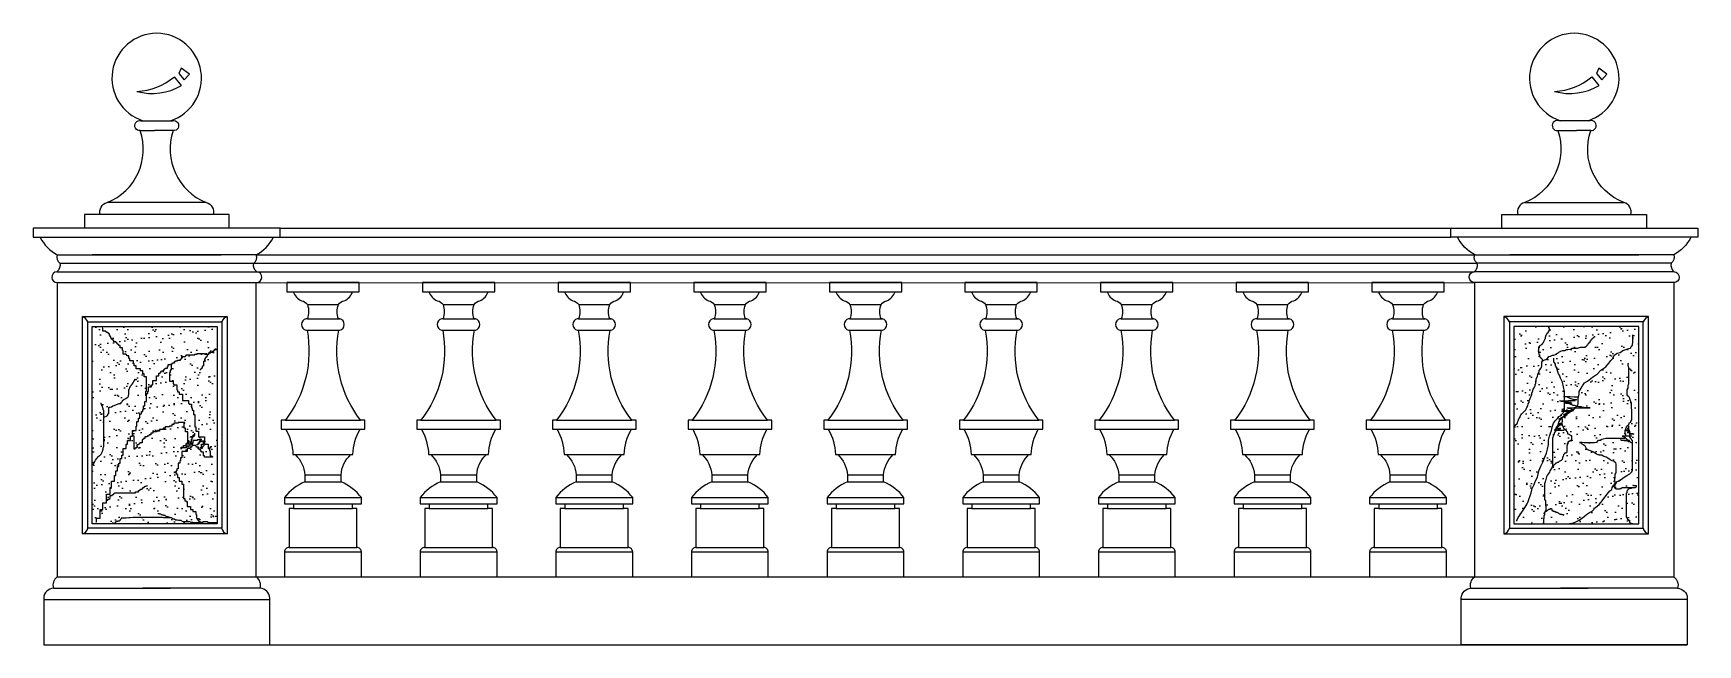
# Model space of a CAD drawing. Extents: x 442 to 4123, y 2841 to 4192.
import ezdxf

# ---------------------------------------------------------------- set-up
doc = ezdxf.new("R2010")
doc.units = 0
doc.header["$LTSCALE"] = 0.85
doc.header["$MEASUREMENT"] = 0
for name, color, linetype in [('2', 2, 'CONTINUOUS'), ('3', 3, 'CONTINUOUS'), ('4', 4, 'CONTINUOUS'), ('7', 7, 'CONTINUOUS'), ('BH', 3, 'CONTINUOUS')]:
    doc.layers.add(name, color=color, linetype=linetype)
pattern_1 = [(37.5, (2448.473, -1013.808), (-1.25987, 38.53648), [0, -30.4, 0, -34, 0, -32.5]), (7.5, (2448.473, -1013.81), (35.39553, 56.4429), [0, -16.4, 0, -27.4, 0, -10.5]), (327.5, (2423.873, -1013.808), (62.28284, 0.11318), [0, -10, 0, -36, 0, -47]), (317.5, (2423.873, -1013.81), (60.12253, 17.5535), [0, -5, 0, -23.6, 0, -27])]

msp = doc.modelspace()

# ---------------------------------------------------------------- hatches: boundary and pattern name
at = {"layer": 'BH'}
h = msp.add_hatch(dxfattribs=at)
h.set_pattern_fill('AR-SAND', color=256, scale=20, style=0)
h.set_pattern_definition(pattern_1)
h.paths.add_polyline_path([(572.7, 3544.5), (848.9, 3544.5), (848.9, 3108.5), (572.7, 3108.5)])
h = msp.add_hatch(dxfattribs=at)
h.set_pattern_fill('AR-SAND', color=256, scale=20, style=0)
h.set_pattern_definition(pattern_1)
h.paths.add_polyline_path([(3993, 3544.5), (3716.9, 3544.5), (3716.9, 3108.5), (3993, 3108.5)])

# ---------------------------------------------------------------- linework, layer by layer
at = {"layer": '2'}
msp.add_line((465.2, 2841.3), (4100.5, 2841.3), dxfattribs=at)
at = {"layer": '3'}
for p, q in [((678.7, 3977.2), (710.1, 3977.2)), ((751.6, 3977.2), (710.1, 3977.2)), ((3814.2, 3977.2), (3855.7, 3977.2)), ((3887, 3977.2), (3855.7, 3977.2)), ((824.8, 3818.2), (605.6, 3818.2)), ((3740.9, 3818.2), (3960.1, 3818.2)), ((500.8, 3684.5), (929.9, 3684.5)), ((929.9, 3684.5), (3635.8, 3684.5)), ((4064.9, 3684.5), (3635.8, 3684.5)), ((1048.5, 3592.7), (1117.2, 3592.7)), ((1348.5, 3592.7), (1417.2, 3592.7)), ((1648.5, 3592.7), (1717.2, 3592.7)), ((1948.5, 3592.7), (2017.2, 3592.7)), ((2248.5, 3592.7), (2317.2, 3592.7)), ((2548.5, 3592.7), (2617.2, 3592.7)), ((2848.5, 3592.7), (2917.2, 3592.7)), ((3148.5, 3592.7), (3217.2, 3592.7)), ((3448.5, 3592.7), (3517.2, 3592.7)), ((1021.4, 3261.3), (1144.3, 3261.3)), ((1321.4, 3261.3), (1444.3, 3261.3)), ((1621.4, 3261.3), (1744.3, 3261.3)), ((1921.4, 3261.3), (2044.3, 3261.3)), ((2221.4, 3261.3), (2344.3, 3261.3)), ((2521.4, 3261.3), (2644.3, 3261.3)), ((2821.4, 3261.3), (2944.3, 3261.3)), ((3121.4, 3261.3), (3244.3, 3261.3)), ((3421.4, 3261.3), (3544.3, 3261.3)), ((1042.9, 3216.3), (1122.9, 3216.3)), ((1342.9, 3216.3), (1422.9, 3216.3)), ((1642.9, 3216.3), (1722.9, 3216.3)), ((1942.9, 3216.3), (2022.9, 3216.3)), ((2242.9, 3216.3), (2322.9, 3216.3)), ((2542.9, 3216.3), (2622.9, 3216.3)), ((2842.9, 3216.3), (2922.9, 3216.3)), ((3142.9, 3216.3), (3222.9, 3216.3)), ((3442.9, 3216.3), (3522.9, 3216.3)), ((997.9, 3166.3), (1167.9, 3166.3)), ((1042.9, 3201.3), (1122.9, 3201.3)), ((1297.9, 3166.3), (1467.9, 3166.3)), ((1342.9, 3201.3), (1422.9, 3201.3)), ((1597.9, 3166.3), (1767.9, 3166.3)), ((1642.9, 3201.3), (1722.9, 3201.3)), ((1897.9, 3166.3), (2067.9, 3166.3)), ((1942.9, 3201.3), (2022.9, 3201.3)), ((2197.9, 3166.3), (2367.9, 3166.3)), ((2242.9, 3201.3), (2322.9, 3201.3)), ((2497.9, 3166.3), (2667.9, 3166.3)), ((2542.9, 3201.3), (2622.9, 3201.3)), ((2797.9, 3166.3), (2967.9, 3166.3)), ((2842.9, 3201.3), (2922.9, 3201.3)), ((3097.9, 3166.3), (3267.9, 3166.3)), ((3142.9, 3201.3), (3222.9, 3201.3)), ((3397.9, 3166.3), (3567.9, 3166.3)), ((3442.9, 3201.3), (3522.9, 3201.3)), ((1017.9, 3152.3), (1147.9, 3152.3)), ((1017.9, 3142.3), (1147.9, 3142.3)), ((1317.9, 3152.3), (1447.9, 3152.3)), ((1317.9, 3142.3), (1447.9, 3142.3)), ((1617.9, 3152.3), (1747.9, 3152.3)), ((1617.9, 3142.3), (1747.9, 3142.3)), ((1917.9, 3152.3), (2047.9, 3152.3)), ((1917.9, 3142.3), (2047.9, 3142.3)), ((2217.9, 3152.3), (2347.9, 3152.3)), ((2217.9, 3142.3), (2347.9, 3142.3)), ((2517.9, 3152.3), (2647.9, 3152.3)), ((2517.9, 3142.3), (2647.9, 3142.3)), ((2817.9, 3152.3), (2947.9, 3152.3)), ((2817.9, 3142.3), (2947.9, 3142.3)), ((3117.9, 3152.3), (3247.9, 3152.3)), ((3117.9, 3142.3), (3247.9, 3142.3)), ((3417.9, 3152.3), (3547.9, 3152.3)), ((3417.9, 3142.3), (3547.9, 3142.3)), ((1007.9, 3056.3), (1157.9, 3056.3)), ((1307.9, 3056.3), (1457.9, 3056.3)), ((1607.9, 3056.3), (1757.9, 3056.3)), ((1907.9, 3056.3), (2057.9, 3056.3)), ((2207.9, 3056.3), (2357.9, 3056.3)), ((2507.9, 3056.3), (2657.9, 3056.3)), ((2807.9, 3056.3), (2957.9, 3056.3)), ((3107.9, 3056.3), (3257.9, 3056.3)), ((3407.9, 3056.3), (3557.9, 3056.3)), ((486.6, 2966.3), (745.7, 2966.3)), ((943.9, 2966.3), (684.8, 2966.3)), ((3621.9, 2966.3), (3880.9, 2966.3)), ((4079.1, 2966.3), (3820, 2966.3))]:
    msp.add_line(p, q, dxfattribs=at)
for points in [[(562.7, 3554.5), (858.9, 3554.5), (858.9, 3098.5), (562.7, 3098.5)], [(572.7, 3544.5), (848.9, 3544.5), (848.9, 3108.5), (572.7, 3108.5)], [(4003, 3554.5), (3706.9, 3554.5), (3706.9, 3098.5), (4003, 3098.5)], [(3993, 3544.5), (3716.9, 3544.5), (3716.9, 3108.5), (3993, 3108.5)]]:
    msp.add_lwpolyline(points, close=True, dxfattribs=at)
for points in [[(690.8, 3393.4), (690.8, 3401.4), (692.4, 3401.4), (692.4, 3433.4), (687.6, 3433.4), (687.6, 3439.8), (684.4, 3439.8), (684.4, 3446.2), (679.6, 3446.2), (679.6, 3451), (669.9, 3451), (669.9, 3457.5), (665.1, 3457.5), (665.1, 3462.3), (663.5, 3462.3), (663.5, 3468.7), (655.5, 3468.7), (655.5, 3473.5), (653.9, 3473.5), (653.9, 3479.9), (649.1, 3479.9), (649.1, 3481.5), (647.5, 3481.5), (647.5, 3483.1), (641.1, 3483.1), (641.1, 3491.1), (639.5, 3491.1), (639.5, 3497.5), (634.7, 3497.5), (634.7, 3502.3), (631.5, 3502.3), (631.5, 3503.9), (629.9, 3503.9), (629.9, 3505.5), (628.3, 3505.5), (628.3, 3507.1), (626.7, 3507.1), (626.7, 3508.7), (625.1, 3508.7), (625.1, 3510.3), (620.2, 3510.3), (620.2, 3513.5), (618.6, 3513.5), (618.6, 3515.1), (617, 3515.1), (617, 3516.7), (615.4, 3516.7), (615.4, 3518.3), (613.8, 3518.3), (613.8, 3521.5), (612.2, 3521.5), (612.2, 3524.8), (610.6, 3524.8), (610.6, 3528), (609, 3528), (609, 3529.6), (607.4, 3529.6), (607.4, 3531.2), (604.2, 3531.2), (604.2, 3532.8), (602.6, 3532.8), (602.6, 3534.4), (596.2, 3534.4), (596.2, 3540.8), (594.6, 3540.8)], [(580.2, 3113), (581.8, 3113), (581.8, 3121), (589.8, 3121), (589.8, 3140.2), (596.2, 3140.2), (596.2, 3154.6), (604.2, 3154.6), (604.2, 3173.8), (612.2, 3173.8), (612.2, 3188.3), (615.4, 3188.3), (615.4, 3202.7), (621.8, 3202.7), (621.8, 3215.5), (625.1, 3215.5), (625.1, 3225.1), (628.3, 3225.1), (628.3, 3234.7), (631.5, 3234.7), (631.5, 3242.7), (634.7, 3242.7), (634.7, 3252.4), (637.9, 3252.4), (637.9, 3260.4), (641.1, 3260.4), (641.1, 3274.8), (647.5, 3274.8), (647.5, 3284.4), (650.7, 3284.4), (650.7, 3292.4), (657.1, 3292.4), (657.1, 3302), (661.9, 3302), (661.9, 3314.8), (669.9, 3314.8), (669.9, 3324.5), (671.5, 3324.5), (671.5, 3334.1), (674.8, 3334.1), (674.8, 3342.1), (678, 3342.1), (678, 3351.7), (681.2, 3351.7), (681.2, 3356.5), (684.4, 3356.5), (684.4, 3361.3), (686, 3361.3), (686, 3369.3), (689.2, 3369.3), (689.2, 3378.9), (692.4, 3378.9), (692.4, 3396.6), (695.6, 3396.6), (695.6, 3401.4), (697.2, 3401.4), (697.2, 3411), (703.6, 3411), (703.6, 3415.8), (706.8, 3415.8), (706.8, 3425.4), (714.8, 3425.4), (714.8, 3435), (719.6, 3435), (719.6, 3441.4), (722.9, 3441.4), (722.9, 3443), (724.5, 3443), (724.5, 3444.6), (726.1, 3444.6), (726.1, 3446.2), (730.9, 3446.2), (730.9, 3449.4), (732.5, 3449.4), (732.5, 3451), (734.1, 3451), (734.1, 3452.6), (738.9, 3452.6), (738.9, 3455.9), (740.5, 3455.9), (740.5, 3460.7), (748.5, 3460.7), (748.5, 3462.3), (750.1, 3462.3), (750.1, 3463.9), (754.9, 3463.9), (754.9, 3467.1), (756.5, 3467.1), (756.5, 3468.7), (761.3, 3468.7), (761.3, 3470.3), (767.7, 3470.3), (767.7, 3471.9), (769.3, 3471.9), (769.3, 3473.5), (771, 3473.5), (771, 3475.1), (772.6, 3475.1), (772.6, 3478.3), (779, 3478.3), (779, 3479.9), (780.6, 3479.9), (780.6, 3481.5), (799.8, 3481.5), (799.8, 3483.1), (804.6, 3483.1), (804.6, 3484.7), (820.7, 3484.7), (820.7, 3483.1), (830.3, 3483.1), (830.3, 3484.7), (831.9, 3484.7), (831.9, 3486.3), (835.1, 3486.3), (835.1, 3487.9), (838.3, 3487.9), (838.3, 3489.5), (841.5, 3489.5), (841.5, 3491.1), (843.1, 3491.1), (843.1, 3494.3), (846.3, 3494.3), (846.3, 3495.9)], [(746.9, 3462.3), (746.9, 3447.8), (745.3, 3447.8), (745.3, 3443), (743.7, 3443), (743.7, 3423.8), (751.7, 3423.8), (751.7, 3417.4), (753.3, 3417.4), (753.3, 3415.8), (759.7, 3415.8), (759.7, 3404.6), (761.3, 3404.6), (761.3, 3399.8), (764.5, 3399.8), (764.5, 3395), (772.6, 3395), (772.6, 3380.5), (785.4, 3380.5), (785.4, 3374.1), (787, 3374.1), (787, 3372.5), (791.8, 3372.5), (791.8, 3364.5), (793.4, 3364.5), (793.4, 3359.7), (796.6, 3359.7), (796.6, 3350.1), (799.8, 3350.1), (799.8, 3322.9), (801.4, 3322.9), (801.4, 3313.2), (807.8, 3313.2), (807.8, 3300.4), (820.7, 3300.4), (820.7, 3284.4), (828.7, 3284.4), (828.7, 3274.8), (831.9, 3274.8), (831.9, 3270), (833.5, 3270), (833.5, 3258.8), (836.7, 3258.8), (836.7, 3257.2), (838.3, 3257.2), (838.3, 3255.6), (820.7, 3255.6), (820.7, 3258.8), (819, 3258.8), (819, 3266.8), (814.2, 3266.8), (814.2, 3268.4), (812.6, 3268.4), (812.6, 3271.6), (809.4, 3271.6), (809.4, 3276.4), (807.8, 3276.4), (807.8, 3278), (803, 3278), (803, 3279.6), (801.4, 3279.6), (801.4, 3281.2), (795, 3281.2), (795, 3282.8), (793.4, 3282.8), (793.4, 3284.4), (780.6, 3284.4), (780.6, 3286), (782.2, 3286), (782.2, 3287.6), (783.8, 3287.6), (783.8, 3311.6), (779, 3311.6), (779, 3319.7), (775.8, 3319.7), (775.8, 3330.9), (777.4, 3330.9), (777.4, 3332.5), (762.9, 3332.5), (762.9, 3330.9), (753.3, 3330.9), (753.3, 3327.7), (748.5, 3327.7), (748.5, 3324.5), (743.7, 3324.5), (743.7, 3322.9), (734.1, 3322.9), (734.1, 3319.7), (729.3, 3319.7), (729.3, 3316.5), (721.2, 3316.5), (721.2, 3313.2), (714.8, 3313.2), (714.8, 3311.6), (706.8, 3311.6), (706.8, 3308.4), (702, 3308.4), (702, 3305.2), (698.8, 3305.2), (698.8, 3303.6), (697.2, 3303.6), (697.2, 3302), (694, 3302), (694, 3300.4), (689.2, 3300.4), (689.2, 3297.2), (686, 3297.2), (686, 3295.6), (684.4, 3295.6), (684.4, 3294), (682.8, 3294), (682.8, 3287.6), (678, 3287.6), (678, 3286), (676.4, 3286), (676.4, 3284.4), (674.8, 3284.4), (674.8, 3282.8), (671.5, 3282.8), (671.5, 3276.4), (668.3, 3276.4), (668.3, 3274.8), (666.7, 3274.8), (666.7, 3273.2), (665.1, 3273.2), (665.1, 3302), (663.5, 3302), (663.5, 3303.6), (661.9, 3303.6), (661.9, 3313.2), (663.5, 3313.2)], [(835.1, 3491.1), (835.1, 3489.5), (833.5, 3489.5), (833.5, 3487.9), (831.9, 3487.9), (831.9, 3486.3), (830.3, 3486.3), (830.3, 3484.7), (828.7, 3484.7), (828.7, 3481.5), (827.1, 3481.5), (827.1, 3478.3), (825.5, 3478.3), (825.5, 3476.7), (823.9, 3476.7), (823.9, 3475.1), (822.3, 3475.1), (822.3, 3471.9), (820.7, 3471.9), (820.7, 3467.1), (819, 3467.1), (819, 3457.5), (817.4, 3457.5), (817.4, 3455.9), (815.8, 3455.9), (815.8, 3452.6), (814.2, 3452.6), (814.2, 3451), (812.6, 3451), (812.6, 3449.4), (811, 3449.4), (811, 3447.8)], [(599.1, 3343.9), (600.1, 3344.9), (604.2, 3345.9), (605.2, 3346.9), (606.2, 3347.9), (607.2, 3348.9), (607.2, 3349.9), (609.2, 3353), (609.2, 3365.1), (610.2, 3366.1), (612.2, 3366.1), (615.3, 3367.1), (618.3, 3369.1), (621.3, 3370.1), (626.4, 3372.2), (632.5, 3374.2), (635.5, 3374.2), (635.5, 3375.2), (636.5, 3375.2), (636.5, 3377.2), (637.5, 3377.2), (638.5, 3378.2), (639.5, 3381.2), (642.6, 3383.3), (645.6, 3384.3), (646.6, 3385.3), (649.7, 3387.3), (651.7, 3389.3), (652.7, 3390.3), (652.7, 3392.4), (653.7, 3393.4), (653.7, 3405.5), (654.7, 3406.5), (655.7, 3409.5), (656.7, 3410.5), (656.7, 3411.6), (659.8, 3414.6), (659.8, 3415.6), (660.8, 3416.6), (662.8, 3419.6), (662.8, 3420.7), (663.8, 3421.7), (664.8, 3422.7), (664.8, 3423.7), (665.8, 3424.7), (665.8, 3425.7), (666.8, 3425.7), (666.8, 3427.7), (667.9, 3427.7)], [(574.8, 3237.8), (574.8, 3240.8), (575.8, 3241.8), (577.9, 3244.8), (578.9, 3247.9), (579.9, 3248.9), (582.9, 3252.9), (584.9, 3256), (586, 3257), (587, 3258), (588, 3258), (589, 3259), (590, 3260), (591, 3261), (592, 3262), (594, 3265), (595.1, 3268.1), (595.1, 3269.1), (597.1, 3273.1), (597.1, 3276.2), (598.1, 3279.2), (598.1, 3359), (597.1, 3360), (597.1, 3363.1), (596.1, 3364.1), (596.1, 3366.1), (595.1, 3366.1), (595.1, 3369.1), (594, 3369.1), (594, 3371.1), (593, 3371.1), (593, 3373.2), (592, 3373.2), (592, 3374.2), (591, 3374.2)], [(793.4, 3282.8), (793.4, 3279.6), (791.8, 3279.6), (791.8, 3278), (790.2, 3278), (790.2, 3276.4), (788.6, 3276.4), (788.6, 3274.8), (782.2, 3274.8), (782.2, 3268.4), (771, 3268.4), (771, 3254), (767.7, 3254), (767.7, 3247.6), (766.1, 3247.6), (766.1, 3242.7), (762.9, 3242.7), (762.9, 3229.9), (759.7, 3229.9), (759.7, 3225.1), (758.1, 3225.1), (758.1, 3223.5), (756.5, 3223.5), (756.5, 3221.9), (753.3, 3221.9), (754.9, 3221.9), (754.9, 3223.5), (756.5, 3223.5), (756.5, 3221.9), (758.1, 3221.9), (758.1, 3218.7), (759.7, 3218.7), (759.7, 3217.1), (761.3, 3217.1), (761.3, 3210.7), (764.5, 3210.7), (764.5, 3202.7), (771, 3202.7), (771, 3196.3), (774.2, 3196.3), (774.2, 3164.2), (777.4, 3164.2), (777.4, 3159.4), (780.6, 3159.4), (780.6, 3157.8), (782.2, 3157.8), (782.2, 3146.6), (790.2, 3146.6), (790.2, 3140.2), (795, 3140.2), (795, 3135.4), (801.4, 3135.4), (801.4, 3129), (803, 3129), (803, 3121), (804.6, 3121), (804.6, 3117.8), (806.2, 3117.8), (806.2, 3116.2), (807.8, 3116.2), (807.8, 3114.6), (809.4, 3114.6), (809.4, 3113), (812.6, 3113), (812.6, 3111.4)], [(820.7, 3281.2), (819, 3281.2), (819, 3279.6), (817.4, 3279.6), (817.4, 3278), (815.8, 3278), (815.8, 3274.8), (812.6, 3274.8), (812.6, 3278), (814.2, 3278), (814.2, 3284.4), (819, 3284.4), (819, 3289.2), (822.3, 3289.2), (822.3, 3290.8), (814.2, 3290.8), (814.2, 3289.2), (809.4, 3289.2), (809.4, 3286), (807.8, 3286), (807.8, 3284.4), (806.2, 3284.4), (806.2, 3282.8), (804.6, 3282.8), (804.6, 3284.4), (807.8, 3284.4), (807.8, 3287.6), (809.4, 3287.6), (809.4, 3289.2), (811, 3289.2), (811, 3292.4), (812.6, 3292.4), (812.6, 3294), (814.2, 3294), (804.6, 3294), (804.6, 3292.4), (795, 3292.4), (795, 3286), (788.6, 3286), (788.6, 3279.6), (780.6, 3279.6), (780.6, 3276.4), (771, 3276.4), (771, 3274.8), (769.3, 3274.8), (769.3, 3273.2), (769.3, 3278), (774.2, 3278), (774.2, 3281.2), (780.6, 3281.2), (780.6, 3286), (785.4, 3286), (785.4, 3289.2), (791.8, 3289.2), (791.8, 3295.6), (793.4, 3295.6), (793.4, 3298.8), (795, 3298.8), (795, 3300.4), (796.6, 3300.4), (796.6, 3302), (798.2, 3302), (798.2, 3303.6), (799.8, 3303.6), (799.8, 3306.8), (798.2, 3306.8), (798.2, 3305.2), (796.6, 3305.2), (796.6, 3303.6), (795, 3303.6), (795, 3302), (793.4, 3302), (793.4, 3300.4), (790.2, 3300.4), (790.2, 3298.8), (790.2, 3300.4), (795, 3300.4), (795, 3303.6), (796.6, 3303.6), (796.6, 3305.2), (798.2, 3305.2), (798.2, 3306.8), (799.8, 3306.8), (799.8, 3308.4)], [(605.8, 3161), (607.4, 3161), (607.4, 3162.6), (610.6, 3162.6), (610.6, 3164.2), (612.2, 3164.2), (612.2, 3170.6), (617, 3170.6), (617, 3172.2), (618.6, 3172.2), (618.6, 3173.8), (620.2, 3173.8), (620.2, 3175.4), (621.8, 3175.4), (621.8, 3177.1), (668.3, 3177.1), (668.3, 3178.7), (674.8, 3178.7), (674.8, 3181.9), (678, 3181.9), (678, 3183.5), (679.6, 3183.5), (679.6, 3185.1), (682.8, 3185.1), (682.8, 3186.7), (684.4, 3186.7), (684.4, 3188.3), (687.6, 3188.3), (687.6, 3189.9), (689.2, 3189.9), (689.2, 3191.5), (690.8, 3191.5)], [(847.8, 3110.5), (829.6, 3110.5), (826.6, 3112.5), (817.5, 3112.5), (817.5, 3111.5), (813.4, 3111.5), (813.4, 3110.5), (796.3, 3110.5), (795.2, 3111.5), (791.2, 3111.5), (788.2, 3112.5), (774, 3112.5), (771, 3114.5), (770, 3114.5), (769, 3115.5), (763.9, 3115.5), (760.9, 3116.5), (756.8, 3116.5), (753.8, 3118.5), (752.8, 3118.5), (751.8, 3119.5), (750.8, 3119.5), (749.7, 3120.6), (748.7, 3120.6), (747.7, 3121.6), (745.7, 3121.6), (744.7, 3122.6), (743.7, 3122.6), (740.6, 3123.6), (737.6, 3123.6), (734.6, 3125.6), (733.6, 3126.6), (730.5, 3126.6), (730.5, 3127.6), (727.5, 3127.6), (727.5, 3128.6), (725.5, 3128.6), (724.5, 3129.6), (722.4, 3129.6), (721.4, 3130.7), (717.4, 3130.7)], [(746.7, 3120.6), (746.7, 3121.6), (730.5, 3121.6), (727.5, 3122.6), (662.8, 3122.6), (656.7, 3121.6), (653.7, 3121.6), (647.6, 3120.6), (636.5, 3120.6), (636.5, 3119.5), (635.5, 3119.5), (635.5, 3118.5), (634.5, 3117.5), (634.5, 3116.5), (633.5, 3116.5), (633.5, 3115.5), (632.5, 3114.5), (629.4, 3114.5), (628.4, 3113.5), (625.4, 3113.5), (625.4, 3112.5), (624.4, 3112.5), (624.4, 3111.5), (623.4, 3110.5), (622.4, 3110.5), (622.4, 3109.4), (620.3, 3109.4)]]:
    msp.add_lwpolyline(points, dxfattribs=at)
for centre, radius, start, end in [((542.3, 3546), 22.2, 22.5033, 67.4967), ((879.4, 3546), 22.2, 112.5033, 157.4967), ((3686.4, 3546), 22.2, 22.5033, 67.4967), ((4023.5, 3546), 22.2, 112.5033, 157.4967), ((547.7, 3101.6), 15.4, 281.5315, 348.4685), ((873.9, 3101.6), 15.4, 191.5315, 258.4685), ((3691.8, 3101.6), 15.4, 281.5315, 348.4685), ((4018, 3101.6), 15.4, 191.5315, 258.4685)]:
    msp.add_arc(centre, radius, start, end, dxfattribs=at)
at = {"layer": '4'}
for p, q in [((988.5, 3761.5), (3577.2, 3761.5)), ((495.3, 3641.3), (937.7, 3641.3)), ((936.6, 3641.4), (3630.3, 3641.1)), ((4072.7, 3641.3), (3630.3, 3641.3)), ((495.3, 2991.3), (4070.5, 2991.3))]:
    msp.add_line(p, q, dxfattribs=at)
for points in [[(935.4, 2991.3), (935.4, 3641.3, 0.976702), (936.6, 3665.3, -0.306503), (929.9, 3684.5, 0.340403), (935.5, 3702.5, 0.149365), (973.5, 3741.5), (988.5, 3741.5), (988.5, 3761.5), (616.3, 3761.5), (442.2, 3761.5), (442.2, 3741.5), (457.2, 3741.5, 0.149365), (495.3, 3702.5, 0.340403), (500.8, 3684.5, -0.306503), (494.2, 3665.3, 0.974533), (495.3, 3641.3), (495.3, 2991.3, 0.321749), (486.6, 2966.3, 0.370289), (465.2, 2944.7), (465.2, 2841.3), (965.3, 2841.3), (965.3, 2944.7, 0.370289), (943.9, 2966.3, 0.31866)], [(3630.3, 2991.3), (3630.3, 3641.3, -0.976702), (3629.2, 3665.3, 0.306503), (3635.8, 3684.5, -0.340403), (3630.3, 3702.5, -0.149365), (3592.2, 3741.5), (3577.2, 3741.5), (3577.2, 3761.5), (3949.5, 3761.5), (4123.5, 3761.5), (4123.5, 3741.5), (4108.5, 3741.5, -0.149365), (4070.5, 3702.5, -0.340403), (4064.9, 3684.5, 0.306503), (4071.6, 3665.3, -0.974533), (4070.4, 3641.3), (4070.4, 2991.3, -0.321749), (4079.1, 2966.3, -0.370289), (4100.5, 2944.7), (4100.5, 2841.3), (3600.4, 2841.3), (3600.4, 2944.7, -0.370289), (3621.9, 2966.3, -0.31866)]]:
    msp.add_lwpolyline(points, format="xyb", close=True, dxfattribs=at)
at = {"layer": '7'}
for p, q in [((442.2, 3741.5), (988.3, 3741.5)), ((988.5, 3741.5), (3577.4, 3741.5)), ((4123.5, 3741.5), (3577.4, 3741.5)), ((495.3, 3702.5), (858, 3702.5)), ((935.5, 3702.5), (572.7, 3702.5)), ((935.5, 3702.5), (3630.3, 3702.5)), ((3630.3, 3702.5), (3993, 3702.5)), ((4070.5, 3702.5), (3707.7, 3702.5)), ((494.2, 3665.3), (936.6, 3665.3)), ((936.6, 3665.3), (3629.2, 3665.3)), ((4071.6, 3665.3), (3629.2, 3665.3)), ((1017.3, 3621.3), (1148.4, 3621.3)), ((1317.3, 3621.3), (1448.4, 3621.3)), ((1617.3, 3621.3), (1748.4, 3621.3)), ((1917.3, 3621.3), (2048.4, 3621.3)), ((2217.3, 3621.3), (2348.4, 3621.3)), ((2517.3, 3621.3), (2648.4, 3621.3)), ((2817.3, 3621.3), (2948.4, 3621.3)), ((3117.3, 3621.3), (3248.4, 3621.3)), ((3417.3, 3621.3), (3548.4, 3621.3)), ((1047.7, 3536.3), (1118, 3536.3)), ((1048.4, 3561.3), (1120.2, 3561.3)), ((1347.7, 3536.3), (1418, 3536.3)), ((1348.4, 3561.3), (1420.2, 3561.3)), ((1647.7, 3536.3), (1718, 3536.3)), ((1648.4, 3561.3), (1720.2, 3561.3)), ((1947.7, 3536.3), (2018, 3536.3)), ((1948.4, 3561.3), (2020.2, 3561.3)), ((2247.7, 3536.3), (2318, 3536.3)), ((2248.4, 3561.3), (2320.2, 3561.3)), ((2547.7, 3536.3), (2618, 3536.3)), ((2548.4, 3561.3), (2620.2, 3561.3)), ((2847.7, 3536.3), (2918, 3536.3)), ((2848.4, 3561.3), (2920.2, 3561.3)), ((3147.7, 3536.3), (3218, 3536.3)), ((3148.4, 3561.3), (3220.2, 3561.3)), ((3447.7, 3536.3), (3518, 3536.3)), ((3448.4, 3561.3), (3520.2, 3561.3)), ((999.7, 3337.5), (1166, 3337.5)), ((1000.6, 3317.5), (1165.1, 3317.5)), ((1299.7, 3337.5), (1466, 3337.5)), ((1300.6, 3317.5), (1465.1, 3317.5)), ((1599.7, 3337.5), (1766, 3337.5)), ((1600.6, 3317.5), (1765.1, 3317.5)), ((1899.7, 3337.5), (2066, 3337.5)), ((1900.6, 3317.5), (2065.1, 3317.5)), ((2199.7, 3337.5), (2366, 3337.5)), ((2200.6, 3317.5), (2365.1, 3317.5)), ((2499.7, 3337.5), (2666, 3337.5)), ((2500.6, 3317.5), (2665.1, 3317.5)), ((2799.7, 3337.5), (2966, 3337.5)), ((2800.6, 3317.5), (2965.1, 3317.5)), ((3099.7, 3337.5), (3266, 3337.5)), ((3100.6, 3317.5), (3265.1, 3317.5)), ((3399.7, 3337.5), (3566, 3337.5)), ((3400.6, 3317.5), (3565.1, 3317.5)), ((997.9, 3046.3), (1167.9, 3046.3)), ((1297.9, 3046.3), (1467.9, 3046.3)), ((1597.9, 3046.3), (1767.9, 3046.3)), ((1897.9, 3046.3), (2067.9, 3046.3)), ((2197.9, 3046.3), (2367.9, 3046.3)), ((2497.9, 3046.3), (2667.9, 3046.3)), ((2797.9, 3046.3), (2967.9, 3046.3)), ((3097.9, 3046.3), (3267.9, 3046.3)), ((3397.9, 3046.3), (3567.9, 3046.3)), ((465.2, 2941.3), (965.2, 2941.3)), ((4100.5, 2941.3), (3600.5, 2941.3))]:
    msp.add_line(p, q, dxfattribs=at)
for points in [[(590.1, 3791.5, -0.408292), (605.6, 3818.2, 0.39994), (678.7, 3977.2, -1.152892), (680.2, 3999), (750.2, 3999, -1.174148), (751.7, 3977.2, 0.39994), (824.8, 3818.2, -0.408292), (840.3, 3791.5)], [(3975.6, 3791.5, 0.408292), (3960.1, 3818.2, -0.39994), (3887, 3977.2, 1.152892), (3885.5, 3999), (3815.5, 3999, 1.174148), (3814, 3977.2, -0.39994), (3740.9, 3818.2, 0.408292), (3725.4, 3791.5)]]:
    msp.add_lwpolyline(points, format="xyb", dxfattribs=at)
for points in [[(875.4, 3761.5), (875.4, 3791.5), (555.3, 3791.5), (555.3, 3761.5)], [(3690.3, 3761.5), (3690.3, 3791.5), (4010.4, 3791.5), (4010.4, 3761.5)]]:
    msp.add_lwpolyline(points, dxfattribs=at)
for points in [[(1082.9, 3641.3), (1002.9, 3641.3), (1002.9, 3621.3), (1017.3, 3621.3, 0.227049), (1035.8, 3601.2, -0.198487), (1048.5, 3592.7, -0.178988), (1048.4, 3561.3), (1045.5, 3561.3, 0.786352), (1045.5, 3536.3), (1047.7, 3536.3, -0.214683), (999.7, 3337.5), (990.4, 3337.5), (990.4, 3317.5), (1000.6, 3317.5, -0.123472), (1016.4, 3261.3), (1021.4, 3261.3, -0.190786), (1042.9, 3216.3), (1042.9, 3201.3, 0.131711), (997.9, 3166.3), (997.9, 3152.3), (1017.9, 3152.3), (1017.9, 3142.3), (1007.9, 3142.3), (1007.9, 3056.3, 0.414214), (997.9, 3046.3), (997.9, 2991.3), (1082.9, 2991.3), (1167.9, 2991.3), (1167.9, 3046.3, 0.414214), (1157.9, 3056.3), (1157.9, 3142.3), (1147.9, 3142.3), (1147.9, 3152.3), (1167.9, 3152.3), (1167.9, 3166.3, 0.131711), (1122.9, 3201.3), (1122.9, 3216.3, -0.190786), (1144.3, 3261.3), (1149.3, 3261.3, -0.123472), (1165.1, 3317.5), (1175.4, 3317.5), (1175.4, 3337.5), (1166, 3337.5, -0.214683), (1118, 3536.3), (1120.2, 3536.3, 0.786352), (1120.2, 3561.3), (1117.3, 3561.3, -0.178988), (1117.2, 3592.7, -0.198487), (1129.9, 3601.2, 0.227049), (1148.4, 3621.3), (1162.9, 3621.3), (1162.9, 3641.3)], [(1382.9, 3641.3), (1302.9, 3641.3), (1302.9, 3621.3), (1317.3, 3621.3, 0.227049), (1335.8, 3601.2, -0.198487), (1348.5, 3592.7, -0.178988), (1348.4, 3561.3), (1345.5, 3561.3, 0.786352), (1345.5, 3536.3), (1347.7, 3536.3, -0.214683), (1299.7, 3337.5), (1290.4, 3337.5), (1290.4, 3317.5), (1300.6, 3317.5, -0.123472), (1316.4, 3261.3), (1321.4, 3261.3, -0.190786), (1342.9, 3216.3), (1342.9, 3201.3, 0.131711), (1297.9, 3166.3), (1297.9, 3152.3), (1317.9, 3152.3), (1317.9, 3142.3), (1307.9, 3142.3), (1307.9, 3056.3, 0.414214), (1297.9, 3046.3), (1297.9, 2991.3), (1382.9, 2991.3), (1467.9, 2991.3), (1467.9, 3046.3, 0.414214), (1457.9, 3056.3), (1457.9, 3142.3), (1447.9, 3142.3), (1447.9, 3152.3), (1467.9, 3152.3), (1467.9, 3166.3, 0.131711), (1422.9, 3201.3), (1422.9, 3216.3, -0.190786), (1444.3, 3261.3), (1449.3, 3261.3, -0.123472), (1465.1, 3317.5), (1475.4, 3317.5), (1475.4, 3337.5), (1466, 3337.5, -0.214683), (1418, 3536.3), (1420.2, 3536.3, 0.786352), (1420.2, 3561.3), (1417.3, 3561.3, -0.178988), (1417.2, 3592.7, -0.198487), (1429.9, 3601.2, 0.227049), (1448.4, 3621.3), (1462.9, 3621.3), (1462.9, 3641.3)], [(1682.9, 3641.3), (1602.9, 3641.3), (1602.9, 3621.3), (1617.3, 3621.3, 0.227049), (1635.8, 3601.2, -0.198487), (1648.5, 3592.7, -0.178988), (1648.4, 3561.3), (1645.5, 3561.3, 0.786352), (1645.5, 3536.3), (1647.7, 3536.3, -0.214683), (1599.7, 3337.5), (1590.4, 3337.5), (1590.4, 3317.5), (1600.6, 3317.5, -0.123472), (1616.4, 3261.3), (1621.4, 3261.3, -0.190786), (1642.9, 3216.3), (1642.9, 3201.3, 0.131711), (1597.9, 3166.3), (1597.9, 3152.3), (1617.9, 3152.3), (1617.9, 3142.3), (1607.9, 3142.3), (1607.9, 3056.3, 0.414214), (1597.9, 3046.3), (1597.9, 2991.3), (1682.9, 2991.3), (1767.9, 2991.3), (1767.9, 3046.3, 0.414214), (1757.9, 3056.3), (1757.9, 3142.3), (1747.9, 3142.3), (1747.9, 3152.3), (1767.9, 3152.3), (1767.9, 3166.3, 0.131711), (1722.9, 3201.3), (1722.9, 3216.3, -0.190786), (1744.3, 3261.3), (1749.3, 3261.3, -0.123472), (1765.1, 3317.5), (1775.4, 3317.5), (1775.4, 3337.5), (1766, 3337.5, -0.214683), (1718, 3536.3), (1720.2, 3536.3, 0.786352), (1720.2, 3561.3), (1717.3, 3561.3, -0.178988), (1717.2, 3592.7, -0.198487), (1729.9, 3601.2, 0.227049), (1748.4, 3621.3), (1762.9, 3621.3), (1762.9, 3641.3)], [(1982.9, 3641.3), (1902.9, 3641.3), (1902.9, 3621.3), (1917.3, 3621.3, 0.227049), (1935.8, 3601.2, -0.198487), (1948.5, 3592.7, -0.178988), (1948.4, 3561.3), (1945.5, 3561.3, 0.786352), (1945.5, 3536.3), (1947.7, 3536.3, -0.214683), (1899.7, 3337.5), (1890.4, 3337.5), (1890.4, 3317.5), (1900.6, 3317.5, -0.123472), (1916.4, 3261.3), (1921.4, 3261.3, -0.190786), (1942.9, 3216.3), (1942.9, 3201.3, 0.131711), (1897.9, 3166.3), (1897.9, 3152.3), (1917.9, 3152.3), (1917.9, 3142.3), (1907.9, 3142.3), (1907.9, 3056.3, 0.414214), (1897.9, 3046.3), (1897.9, 2991.3), (1982.9, 2991.3), (2067.9, 2991.3), (2067.9, 3046.3, 0.414214), (2057.9, 3056.3), (2057.9, 3142.3), (2047.9, 3142.3), (2047.9, 3152.3), (2067.9, 3152.3), (2067.9, 3166.3, 0.131711), (2022.9, 3201.3), (2022.9, 3216.3, -0.190786), (2044.3, 3261.3), (2049.3, 3261.3, -0.123472), (2065.1, 3317.5), (2075.4, 3317.5), (2075.4, 3337.5), (2066, 3337.5, -0.214683), (2018, 3536.3), (2020.2, 3536.3, 0.786352), (2020.2, 3561.3), (2017.3, 3561.3, -0.178988), (2017.2, 3592.7, -0.198487), (2029.9, 3601.2, 0.227049), (2048.4, 3621.3), (2062.9, 3621.3), (2062.9, 3641.3)], [(2282.9, 3641.3), (2202.9, 3641.3), (2202.9, 3621.3), (2217.3, 3621.3, 0.227049), (2235.8, 3601.2, -0.198487), (2248.5, 3592.7, -0.178988), (2248.4, 3561.3), (2245.5, 3561.3, 0.786352), (2245.5, 3536.3), (2247.7, 3536.3, -0.214683), (2199.7, 3337.5), (2190.4, 3337.5), (2190.4, 3317.5), (2200.6, 3317.5, -0.123472), (2216.4, 3261.3), (2221.4, 3261.3, -0.190786), (2242.9, 3216.3), (2242.9, 3201.3, 0.131711), (2197.9, 3166.3), (2197.9, 3152.3), (2217.9, 3152.3), (2217.9, 3142.3), (2207.9, 3142.3), (2207.9, 3056.3, 0.414214), (2197.9, 3046.3), (2197.9, 2991.3), (2282.9, 2991.3), (2367.9, 2991.3), (2367.9, 3046.3, 0.414214), (2357.9, 3056.3), (2357.9, 3142.3), (2347.9, 3142.3), (2347.9, 3152.3), (2367.9, 3152.3), (2367.9, 3166.3, 0.131711), (2322.9, 3201.3), (2322.9, 3216.3, -0.190786), (2344.3, 3261.3), (2349.3, 3261.3, -0.123472), (2365.1, 3317.5), (2375.4, 3317.5), (2375.4, 3337.5), (2366, 3337.5, -0.214683), (2318, 3536.3), (2320.2, 3536.3, 0.786352), (2320.2, 3561.3), (2317.3, 3561.3, -0.178988), (2317.2, 3592.7, -0.198487), (2329.9, 3601.2, 0.227049), (2348.4, 3621.3), (2362.9, 3621.3), (2362.9, 3641.3)], [(2582.9, 3641.3), (2502.9, 3641.3), (2502.9, 3621.3), (2517.3, 3621.3, 0.227049), (2535.8, 3601.2, -0.198487), (2548.5, 3592.7, -0.178988), (2548.4, 3561.3), (2545.5, 3561.3, 0.786352), (2545.5, 3536.3), (2547.7, 3536.3, -0.214683), (2499.7, 3337.5), (2490.4, 3337.5), (2490.4, 3317.5), (2500.6, 3317.5, -0.123472), (2516.4, 3261.3), (2521.4, 3261.3, -0.190786), (2542.9, 3216.3), (2542.9, 3201.3, 0.131711), (2497.9, 3166.3), (2497.9, 3152.3), (2517.9, 3152.3), (2517.9, 3142.3), (2507.9, 3142.3), (2507.9, 3056.3, 0.414214), (2497.9, 3046.3), (2497.9, 2991.3), (2582.9, 2991.3), (2667.9, 2991.3), (2667.9, 3046.3, 0.414214), (2657.9, 3056.3), (2657.9, 3142.3), (2647.9, 3142.3), (2647.9, 3152.3), (2667.9, 3152.3), (2667.9, 3166.3, 0.131711), (2622.9, 3201.3), (2622.9, 3216.3, -0.190786), (2644.3, 3261.3), (2649.3, 3261.3, -0.123472), (2665.1, 3317.5), (2675.4, 3317.5), (2675.4, 3337.5), (2666, 3337.5, -0.214683), (2618, 3536.3), (2620.2, 3536.3, 0.786352), (2620.2, 3561.3), (2617.3, 3561.3, -0.178988), (2617.2, 3592.7, -0.198487), (2629.9, 3601.2, 0.227049), (2648.4, 3621.3), (2662.9, 3621.3), (2662.9, 3641.3)], [(2882.9, 3641.3), (2802.9, 3641.3), (2802.9, 3621.3), (2817.3, 3621.3, 0.227049), (2835.8, 3601.2, -0.198487), (2848.5, 3592.7, -0.178988), (2848.4, 3561.3), (2845.5, 3561.3, 0.786352), (2845.5, 3536.3), (2847.7, 3536.3, -0.214683), (2799.7, 3337.5), (2790.4, 3337.5), (2790.4, 3317.5), (2800.6, 3317.5, -0.123472), (2816.4, 3261.3), (2821.4, 3261.3, -0.190786), (2842.9, 3216.3), (2842.9, 3201.3, 0.131711), (2797.9, 3166.3), (2797.9, 3152.3), (2817.9, 3152.3), (2817.9, 3142.3), (2807.9, 3142.3), (2807.9, 3056.3, 0.414214), (2797.9, 3046.3), (2797.9, 2991.3), (2882.9, 2991.3), (2967.9, 2991.3), (2967.9, 3046.3, 0.414214), (2957.9, 3056.3), (2957.9, 3142.3), (2947.9, 3142.3), (2947.9, 3152.3), (2967.9, 3152.3), (2967.9, 3166.3, 0.131711), (2922.9, 3201.3), (2922.9, 3216.3, -0.190786), (2944.3, 3261.3), (2949.3, 3261.3, -0.123472), (2965.1, 3317.5), (2975.4, 3317.5), (2975.4, 3337.5), (2966, 3337.5, -0.214683), (2918, 3536.3), (2920.2, 3536.3, 0.786352), (2920.2, 3561.3), (2917.3, 3561.3, -0.178988), (2917.2, 3592.7, -0.198487), (2929.9, 3601.2, 0.227049), (2948.4, 3621.3), (2962.9, 3621.3), (2962.9, 3641.3)], [(3182.9, 3641.3), (3102.9, 3641.3), (3102.9, 3621.3), (3117.3, 3621.3, 0.227049), (3135.8, 3601.2, -0.198487), (3148.5, 3592.7, -0.178988), (3148.4, 3561.3), (3145.5, 3561.3, 0.786352), (3145.5, 3536.3), (3147.7, 3536.3, -0.214683), (3099.7, 3337.5), (3090.4, 3337.5), (3090.4, 3317.5), (3100.6, 3317.5, -0.123472), (3116.4, 3261.3), (3121.4, 3261.3, -0.190786), (3142.9, 3216.3), (3142.9, 3201.3, 0.131711), (3097.9, 3166.3), (3097.9, 3152.3), (3117.9, 3152.3), (3117.9, 3142.3), (3107.9, 3142.3), (3107.9, 3056.3, 0.414214), (3097.9, 3046.3), (3097.9, 2991.3), (3182.9, 2991.3), (3267.9, 2991.3), (3267.9, 3046.3, 0.414214), (3257.9, 3056.3), (3257.9, 3142.3), (3247.9, 3142.3), (3247.9, 3152.3), (3267.9, 3152.3), (3267.9, 3166.3, 0.131711), (3222.9, 3201.3), (3222.9, 3216.3, -0.190786), (3244.3, 3261.3), (3249.3, 3261.3, -0.123472), (3265.1, 3317.5), (3275.4, 3317.5), (3275.4, 3337.5), (3266, 3337.5, -0.214683), (3218, 3536.3), (3220.2, 3536.3, 0.786352), (3220.2, 3561.3), (3217.3, 3561.3, -0.178988), (3217.2, 3592.7, -0.198487), (3229.9, 3601.2, 0.227049), (3248.4, 3621.3), (3262.9, 3621.3), (3262.9, 3641.3)], [(3482.9, 3641.3), (3402.9, 3641.3), (3402.9, 3621.3), (3417.3, 3621.3, 0.227049), (3435.8, 3601.2, -0.198487), (3448.5, 3592.7, -0.178988), (3448.4, 3561.3), (3445.5, 3561.3, 0.786352), (3445.5, 3536.3), (3447.7, 3536.3, -0.214683), (3399.7, 3337.5), (3390.4, 3337.5), (3390.4, 3317.5), (3400.6, 3317.5, -0.123472), (3416.4, 3261.3), (3421.4, 3261.3, -0.190786), (3442.9, 3216.3), (3442.9, 3201.3, 0.131711), (3397.9, 3166.3), (3397.9, 3152.3), (3417.9, 3152.3), (3417.9, 3142.3), (3407.9, 3142.3), (3407.9, 3056.3, 0.414214), (3397.9, 3046.3), (3397.9, 2991.3), (3482.9, 2991.3), (3567.9, 2991.3), (3567.9, 3046.3, 0.414214), (3557.9, 3056.3), (3557.9, 3142.3), (3547.9, 3142.3), (3547.9, 3152.3), (3567.9, 3152.3), (3567.9, 3166.3, 0.131711), (3522.9, 3201.3), (3522.9, 3216.3, -0.190786), (3544.3, 3261.3), (3549.3, 3261.3, -0.123472), (3565.1, 3317.5), (3575.4, 3317.5), (3575.4, 3337.5), (3566, 3337.5, -0.214683), (3518, 3536.3), (3520.2, 3536.3, 0.786352), (3520.2, 3561.3), (3517.3, 3561.3, -0.178988), (3517.2, 3592.7, -0.198487), (3529.9, 3601.2, 0.227049), (3548.4, 3621.3), (3562.9, 3621.3), (3562.9, 3641.3)]]:
    msp.add_lwpolyline(points, format="xyb", close=True, dxfattribs=at)
for points in [[(550.7, 3566.5), (870.9, 3566.5), (870.9, 3086.5), (550.7, 3086.5)], [(4015, 3566.5), (3694.9, 3566.5), (3694.9, 3086.5), (4015, 3086.5)]]:
    msp.add_lwpolyline(points, close=True, dxfattribs=at)
for centre in [(715.2, 4093.1), (3850.5, 4093.1)]:
    msp.add_arc(centre, 99, 288.0148, 251.9852, dxfattribs=at)
at = {"layer": 'BH'}
for p, q in [((770, 4076.9), (754.3, 4096)), ((3905.3, 4076.9), (3889.7, 4096))]:
    msp.add_line(p, q, dxfattribs=at)
for points in [[(764.2, 4103), (776.1, 4089.3), (787.4, 4101.6), (769.2, 4114.8), (764.2, 4103)], [(3899.5, 4103), (3911.4, 4089.3), (3922.7, 4101.6), (3904.5, 4114.8), (3899.5, 4103)], [(3779.9, 3466.7), (3779.9, 3471.1), (3777.7, 3473.4), (3776.6, 3474.5), (3776.6, 3475.6), (3775.4, 3475.6), (3774.3, 3480), (3774.3, 3481.1), (3773.2, 3482.3), (3773.2, 3483.4), (3772.1, 3486.7), (3772.1, 3498.9), (3773.2, 3500), (3773.2, 3501.2), (3774.3, 3501.2), (3774.3, 3502.3), (3775.4, 3502.3), (3776.6, 3503.4), (3777.7, 3504.5), (3778.8, 3504.5), (3779.9, 3505.6), (3779.9, 3506.7), (3781, 3507.8), (3782.1, 3508.9), (3782.1, 3510), (3783.2, 3510), (3783.2, 3511.2), (3785.5, 3515.6), (3785.5, 3516.7), (3786.6, 3517.8), (3786.6, 3521.2), (3787.7, 3522.3), (3787.7, 3524.5), (3788.8, 3525.6), (3788.8, 3526.7), (3789.9, 3527.8), (3789.9, 3528.9), (3791, 3528.9), (3791, 3530), (3792.1, 3530), (3792.1, 3531.2), (3793.2, 3531.2), (3793.2, 3533.4), (3794.4, 3533.4), (3794.4, 3535.6), (3795.5, 3535.6), (3795.5, 3540)], [(3719.8, 3321.1), (3719.8, 3326.7), (3724.3, 3330), (3727.6, 3340), (3729.9, 3343.3), (3731, 3344.5), (3731, 3345.6), (3732.1, 3348.9), (3733.2, 3350), (3733.2, 3351.1), (3734.3, 3351.1), (3736.5, 3353.3), (3737.6, 3354.5), (3739.9, 3356.7), (3741, 3357.8), (3742.1, 3357.8), (3742.1, 3358.9), (3743.2, 3360), (3744.3, 3361.1), (3744.3, 3362.2), (3745.4, 3365.6), (3747.6, 3368.9), (3748.8, 3373.3), (3751, 3376.7), (3751, 3380), (3753.2, 3385.6), (3754.3, 3388.9), (3756.5, 3393.4), (3756.5, 3396.7), (3758.8, 3402.2), (3759.9, 3405.6), (3762.1, 3408.9), (3763.2, 3412.2), (3764.3, 3413.4), (3764.3, 3416.7), (3765.4, 3417.8), (3765.4, 3421.1), (3766.5, 3424.5), (3766.5, 3427.8), (3768.8, 3434.5), (3769.9, 3437.8), (3769.9, 3438.9), (3772.1, 3442.3), (3772.1, 3443.4), (3773.2, 3444.5), (3773.2, 3447.8), (3774.3, 3448.9), (3776.6, 3452.3), (3777.7, 3453.4), (3777.7, 3455.6), (3778.8, 3456.7), (3778.8, 3466.7), (3779.9, 3466.7), (3779.9, 3467.8), (3781, 3468.9), (3782.1, 3468.9), (3783.2, 3470), (3787.7, 3471.1), (3791, 3473.4), (3794.4, 3477.8), (3797.7, 3478.9), (3802.1, 3481.1), (3805.5, 3481.1), (3808.8, 3482.3), (3809.9, 3483.4), (3811, 3483.4), (3812.1, 3484.5), (3813.3, 3485.6), (3814.4, 3485.6), (3815.5, 3486.7), (3816.6, 3487.8), (3821, 3490), (3824.4, 3491.1), (3829.9, 3491.1), (3833.3, 3493.4), (3836.6, 3493.4), (3841.1, 3494.5), (3842.2, 3494.5), (3845.5, 3496.7), (3857.7, 3496.7), (3864.4, 3498.9), (3875.5, 3498.9), (3875.5, 3500), (3876.6, 3500), (3876.6, 3501.2), (3877.8, 3501.2), (3878.9, 3502.3), (3878.9, 3503.4), (3880, 3504.5), (3881.1, 3504.5), (3881.1, 3506.7), (3882.2, 3506.7), (3883.3, 3507.8), (3883.3, 3508.9), (3884.4, 3510), (3885.5, 3510), (3885.5, 3511.2), (3886.6, 3512.3), (3886.6, 3513.4), (3887.8, 3513.4), (3887.8, 3514.5), (3888.9, 3515.6), (3888.9, 3516.7), (3890, 3516.7), (3890, 3517.8), (3891.1, 3517.8), (3893.3, 3520), (3894.4, 3520)], [(3815.5, 3340), (3818.8, 3341.1), (3822.2, 3343.3), (3828.8, 3347.8), (3834.4, 3351.1), (3841.1, 3355.6), (3846.6, 3357.8), (3851.1, 3362.2), (3853.3, 3365.6), (3856.6, 3368.9), (3858.8, 3373.3), (3858.8, 3385.6), (3861.1, 3394.5), (3861.1, 3401.1), (3865.5, 3407.8), (3868.9, 3413.4), (3873.3, 3420), (3880, 3423.4), (3891.1, 3432.2), (3902.2, 3440), (3908.9, 3447.8), (3920, 3455.6), (3926.7, 3463.4), (3931.1, 3468.9), (3935.6, 3473.4), (3936.7, 3476.7), (3937.8, 3477.8), (3938.9, 3481.1), (3942.2, 3483.4), (3945.6, 3485.6), (3952.3, 3486.7), (3957.8, 3491.1), (3964.5, 3493.4), (3971.2, 3495.6), (3974.5, 3496.7), (3975.6, 3497.8), (3975.6, 3498.9), (3976.7, 3500), (3978.9, 3503.4), (3978.9, 3505.6), (3980.1, 3508.9), (3980.1, 3525.6)], [(3723.2, 3114.4), (3723.2, 3115.5), (3726.5, 3122.2), (3729.9, 3127.7), (3734.3, 3134.4), (3742.1, 3145.5), (3746.5, 3152.2), (3748.8, 3157.7), (3751, 3164.4), (3753.2, 3170), (3755.4, 3176.6), (3757.7, 3186.6), (3762.1, 3195.5), (3764.3, 3202.2), (3768.8, 3211.1), (3772.1, 3225.5), (3776.6, 3235.5), (3781, 3244.4), (3784.3, 3254.4), (3788.8, 3264.4), (3791, 3273.3), (3793.2, 3283.3), (3793.2, 3293.3), (3795.5, 3302.2), (3797.7, 3308.9), (3799.9, 3314.4), (3802.1, 3324.4), (3804.4, 3331.1), (3808.8, 3336.7), (3813.3, 3341.1), (3816.6, 3345.6), (3819.9, 3346.7), (3822.2, 3350), (3826.6, 3354.5), (3828.8, 3361.1), (3828.8, 3401.1), (3824.4, 3421.1), (3819.9, 3430), (3817.7, 3436.7), (3815.5, 3440), (3811, 3453.4), (3811, 3454.5), (3808.8, 3457.8), (3808.8, 3461.1), (3806.6, 3464.5), (3805.5, 3465.6), (3805.5, 3474.5)], [(3940, 3201.1), (3938.9, 3201.1), (3938.9, 3203.3), (3940, 3203.3), (3940, 3208.9), (3941.1, 3210), (3941.1, 3217.8), (3943.4, 3221.1), (3943.4, 3240), (3942.2, 3243.3), (3938.9, 3245.5), (3937.8, 3246.7), (3934.5, 3247.8), (3930, 3250), (3926.7, 3252.2), (3921.1, 3255.5), (3914.4, 3257.8), (3911.1, 3260), (3905.6, 3260), (3905.6, 3261.1), (3903.3, 3261.1), (3900, 3262.2), (3896.7, 3264.4), (3893.3, 3266.7), (3890, 3267.8), (3886.6, 3270), (3882.2, 3271.1), (3881.1, 3272.2), (3880, 3272.2), (3878.9, 3273.3), (3877.8, 3274.4), (3874.4, 3280), (3867.7, 3284.4), (3865.5, 3286.7), (3864.4, 3286.7), (3864.4, 3287.8), (3862.2, 3287.8), (3864.4, 3287.8), (3864.4, 3288.9), (3867.7, 3288.9), (3872.2, 3287.8), (3895.5, 3287.8), (3898.9, 3288.9), (3901.1, 3288.9), (3902.2, 3290), (3904.4, 3293.3), (3907.8, 3293.3), (3911.1, 3295.6), (3920, 3297.8), (3961.2, 3297.8), (3961.2, 3296.7), (3961.2, 3297.8), (3962.3, 3297.8), (3962.3, 3301.1), (3964.5, 3303.3), (3964.5, 3306.7), (3963.4, 3307.8), (3963.4, 3314.4), (3966.7, 3324.4), (3971.2, 3327.8), (3972.3, 3332.2), (3975.6, 3333.3), (3975.6, 3334.5), (3977.8, 3337.8), (3977.8, 3358.9), (3976.7, 3365.6), (3976.7, 3374.5), (3973.4, 3384.5), (3973.4, 3385.6), (3972.3, 3386.7), (3972.3, 3387.8), (3971.2, 3388.9), (3970, 3390), (3970, 3391.1), (3968.9, 3391.1), (3968.9, 3392.2), (3967.8, 3392.2), (3967.8, 3404.5), (3970, 3407.8), (3970, 3414.5), (3971.2, 3417.8), (3971.2, 3452.3), (3970, 3458.9), (3970, 3462.3), (3971.2, 3463.4)], [(3827.7, 3348.9), (3827.7, 3350), (3829.9, 3350), (3829.9, 3351.1), (3831, 3351.1), (3831, 3352.2), (3832.2, 3352.2), (3832.2, 3353.3), (3833.3, 3353.3), (3834.4, 3354.5), (3835.5, 3354.5), (3836.6, 3355.6), (3837.7, 3355.6), (3837.7, 3356.7), (3823.3, 3356.7), (3823.3, 3357.8), (3824.4, 3357.8), (3825.5, 3358.9), (3848.8, 3358.9), (3848.8, 3360), (3847.7, 3360), (3844.4, 3361.1), (3841.1, 3363.3), (3837.7, 3363.3), (3834.4, 3364.5), (3885.5, 3364.5), (3878.9, 3364.5), (3872.2, 3365.6), (3867.7, 3365.6), (3866.6, 3366.7), (3863.3, 3366.7), (3860, 3367.8), (3856.6, 3367.8), (3851.1, 3370), (3847.7, 3370), (3843.3, 3372.2), (3842.2, 3372.2), (3842.2, 3373.3), (3838.8, 3373.3), (3838.8, 3374.5), (3832.2, 3374.5), (3828.8, 3376.7), (3827.7, 3376.7), (3844.4, 3376.7), (3834.4, 3376.7), (3828.8, 3378.9), (3822.2, 3378.9), (3818.8, 3380), (3837.7, 3380), (3837.7, 3381.1), (3852.2, 3381.1), (3852.2, 3382.2), (3850, 3382.2), (3848.8, 3383.4), (3847.7, 3383.4), (3841.1, 3385.6), (3837.7, 3386.7), (3834.4, 3388.9), (3831, 3388.9), (3829.9, 3390), (3826.6, 3390), (3841.1, 3390), (3850, 3388.9), (3857.7, 3388.9)], [(3843.3, 3356.7), (3841.1, 3356.7), (3838.8, 3354.5), (3837.7, 3354.5), (3836.6, 3353.3), (3834.4, 3351.1), (3833.3, 3347.8), (3829.9, 3345.6), (3826.6, 3344.5), (3822.2, 3340), (3818.8, 3337.8), (3816.6, 3334.5), (3815.5, 3333.3), (3815.5, 3330), (3814.4, 3326.7), (3809.9, 3320), (3808.8, 3313.3), (3806.6, 3310), (3804.4, 3303.3), (3802.1, 3297.8), (3802.1, 3235.5), (3801, 3232.2), (3796.6, 3225.5), (3795.5, 3222.2), (3791, 3216.7), (3788.8, 3212.2), (3786.6, 3203.3), (3784.3, 3196.6), (3784.3, 3162.2), (3786.6, 3158.9), (3786.6, 3148.9), (3787.7, 3147.7), (3787.7, 3137.7), (3786.6, 3137.7), (3786.6, 3136.6), (3785.5, 3135.5), (3785.5, 3134.4), (3784.3, 3133.3), (3784.3, 3127.7), (3783.2, 3126.6), (3783.2, 3120), (3782.1, 3120), (3782.1, 3108.9), (3781, 3108.9)], [(3816.6, 3330.1), (3822, 3330.1), (3819.5, 3330.1), (3817.1, 3329.6), (3813.8, 3329.6), (3818.1, 3329.6), (3820.5, 3328.7), (3824.8, 3328.7), (3824.8, 3328.2), (3824.4, 3328.2), (3823.9, 3327.7), (3815.7, 3327.7), (3821.5, 3327.7), (3821.5, 3326.7), (3821, 3326.7), (3819.5, 3326.2), (3818.1, 3325.3), (3816.6, 3325.3), (3816.2, 3324.8), (3815.7, 3324.8), (3815.7, 3324.3), (3816.6, 3324.3), (3816.6, 3323.8), (3815.2, 3322.9), (3813.8, 3322.4), (3812.3, 3321.4), (3811.8, 3320.9), (3811.3, 3320.9), (3811.3, 3320.5), (3812.3, 3320.5), (3812.8, 3320), (3814.2, 3320), (3814.2, 3318.5), (3819.5, 3318.5), (3819.5, 3319), (3820.5, 3319), (3816.2, 3319), (3813.8, 3318.5), (3810.9, 3318), (3808.4, 3317.1), (3807, 3316.1), (3806.5, 3315.6), (3806.5, 3315.2), (3814.2, 3315.2), (3822, 3315.6), (3826.3, 3315.6), (3828.7, 3316.6), (3830.6, 3316.6), (3832.1, 3317.6), (3833, 3317.6), (3832.1, 3317.6), (3831.6, 3317.1)], [(3843.2, 3291.5), (3843.7, 3292), (3844.1, 3292.5), (3844.1, 3293.9), (3844.6, 3294.4), (3845.1, 3295.9), (3845.1, 3302.6), (3844.1, 3303.1), (3843.7, 3303.1), (3843.2, 3303.6), (3842.7, 3303.6), (3841.2, 3304.5), (3840.8, 3305), (3839.3, 3306), (3837.9, 3306.5), (3836.4, 3306.5), (3836.4, 3309.4), (3835.9, 3309.9), (3835.5, 3310.3), (3835.5, 3311.8), (3834, 3312.7), (3833.5, 3314.2), (3832.1, 3314.7), (3831.1, 3316.1), (3829.7, 3317.1), (3827.7, 3319), (3827.7, 3319.5), (3827.3, 3320), (3826.8, 3320.5), (3826.8, 3321.4), (3825.8, 3322.9), (3825.3, 3324.3), (3824.8, 3324.8), (3824.4, 3325.3), (3824.4, 3327.2), (3823.9, 3327.7), (3823.4, 3328.2), (3823.4, 3333), (3823.9, 3333), (3823.9, 3334), (3824.4, 3334), (3824.4, 3334.9), (3824.8, 3334.9), (3824.8, 3336.4), (3824.4, 3336.8), (3824.4, 3338.3), (3823.9, 3338.8), (3823.9, 3340.2), (3823.4, 3340.2), (3823.4, 3342.1)], [(3967.8, 3320), (3968.9, 3320), (3968.9, 3318.9), (3970, 3318.9), (3970, 3315.6), (3963.4, 3315.6), (3964.5, 3315.6), (3965.6, 3314.4), (3968.9, 3314.4), (3972.3, 3312.2), (3973.4, 3312.2), (3973.4, 3311.1), (3968.9, 3311.1), (3967.8, 3310), (3971.2, 3310), (3974.5, 3307.8), (3978.9, 3307.8), (3982.3, 3306.7), (3972.3, 3306.7), (3972.3, 3302.2), (3956.7, 3302.2), (3958.9, 3302.2), (3960, 3301.1), (3963.4, 3298.9), (3967.8, 3294.4), (3971.2, 3293.3), (3972.3, 3292.2), (3961.2, 3292.2), (3954.5, 3293.3), (3953.4, 3293.3), (3953.4, 3294.4), (3954.5, 3293.3), (3957.8, 3293.3), (3961.2, 3292.2), (3967.8, 3292.2), (3968.9, 3291.1), (3970, 3291.1), (3970, 3290), (3973.4, 3290), (3974.5, 3288.9), (3975.6, 3288.9), (3975.6, 3287.8), (3977.8, 3287.8)], [(3978.9, 3292.2), (3977.8, 3293.3), (3976.7, 3294.4), (3976.7, 3295.6), (3975.6, 3296.7), (3974.5, 3296.7), (3974.5, 3298.9), (3973.4, 3298.9), (3973.4, 3311.1), (3972.3, 3311.1), (3972.3, 3315.6), (3971.2, 3315.6), (3971.2, 3324.4)], [(3804.4, 3232.2), (3804.4, 3235.5), (3805.5, 3236.7), (3805.5, 3237.8), (3807.7, 3240), (3808.8, 3241.1), (3809.9, 3242.2), (3809.9, 3243.3), (3812.1, 3243.3), (3813.3, 3244.4), (3815.5, 3244.4), (3815.5, 3245.5), (3816.6, 3245.5), (3817.7, 3246.7), (3822.2, 3248.9), (3823.3, 3248.9), (3823.3, 3250), (3824.4, 3251.1), (3824.4, 3252.2), (3825.5, 3253.3), (3825.5, 3256.7), (3826.6, 3257.8), (3827.7, 3261.1), (3827.7, 3262.2), (3828.8, 3263.3), (3829.9, 3264.4), (3829.9, 3265.5), (3833.3, 3265.5), (3833.3, 3266.7), (3834.4, 3266.7), (3834.4, 3281.1), (3835.5, 3282.2), (3835.5, 3285.6), (3836.6, 3286.7), (3836.6, 3287.8), (3837.7, 3287.8), (3837.7, 3291.1), (3839.9, 3291.1), (3841.1, 3292.2), (3843.3, 3292.2), (3843.3, 3291.1)], [(3839.9, 3108.9), (3841.1, 3108.9), (3845.5, 3110), (3851.1, 3111.1), (3861.1, 3116.6), (3872.2, 3124.4), (3877.8, 3128.9), (3884.4, 3133.3), (3890, 3136.6), (3897.8, 3144.4), (3905.6, 3151.1), (3912.2, 3158.9), (3920, 3170), (3928.9, 3181.1), (3933.4, 3184.4), (3934.5, 3188.9), (3936.7, 3192.2), (3937.8, 3193.3), (3940, 3196.6), (3943.4, 3201.1), (3950, 3203.3), (3961.2, 3211.1), (3966.7, 3215.5), (3973.4, 3218.9), (3977.8, 3223.3), (3978.9, 3226.7), (3978.9, 3293.3)], [(3951.1, 3204.4), (3950, 3204.4), (3948.9, 3203.3), (3947.8, 3202.2), (3944.5, 3201.1), (3943.4, 3200), (3943.4, 3198.9), (3942.2, 3197.8), (3942.2, 3196.6), (3940, 3194.4), (3938.9, 3193.3), (3938.9, 3192.2), (3937.8, 3191.1), (3937.8, 3190), (3938.9, 3190), (3938.9, 3188.9), (3940, 3187.8), (3941.1, 3186.6), (3943.4, 3186.6), (3943.4, 3185.5), (3951.1, 3185.5), (3951.1, 3186.6), (3953.4, 3186.6), (3956.7, 3188.9), (3985.6, 3188.9), (3986.7, 3190), (3987.8, 3190), (3987.8, 3192.2), (3981.2, 3192.2), (3981.2, 3193.3), (3980.1, 3193.3), (3980.1, 3192.2)], [(3976.7, 3187.8), (3976.7, 3186.6), (3975.6, 3186.6), (3972.3, 3185.5), (3971.2, 3185.5), (3970, 3184.4), (3968.9, 3184.4), (3968.9, 3183.3), (3967.8, 3182.2), (3967.8, 3181.1), (3966.7, 3180), (3966.7, 3176.6), (3965.6, 3175.5), (3965.6, 3123.3), (3966.7, 3122.2), (3967.8, 3118.9), (3968.9, 3118.9), (3968.9, 3117.7), (3970, 3117.7), (3970, 3116.6), (3972.3, 3116.6), (3972.3, 3111.1), (3973.4, 3111.1), (3973.4, 3110), (3976.7, 3110), (3976.7, 3108.9), (3978.9, 3108.9), (3978.9, 3110)], [(3786.6, 3135.5), (3787.7, 3135.5), (3788.8, 3136.6), (3789.9, 3137.7), (3791, 3137.7), (3791, 3138.9), (3792.1, 3138.9), (3793.2, 3140), (3793.2, 3141.1), (3797.7, 3141.1), (3797.7, 3142.2), (3799.9, 3142.2), (3799.9, 3141.1), (3801, 3141.1), (3801, 3137.7), (3803.2, 3137.7), (3803.2, 3136.6), (3806.6, 3136.6), (3806.6, 3135.5), (3808.8, 3135.5), (3808.8, 3134.4), (3812.1, 3134.4), (3813.3, 3133.3), (3814.4, 3133.3), (3815.5, 3132.2), (3816.6, 3132.2), (3816.6, 3131.1), (3817.7, 3131.1), (3818.8, 3130), (3823.3, 3130), (3823.3, 3128.9), (3826.6, 3128.9), (3826.6, 3127.7), (3827.7, 3127.7)]]:
    msp.add_lwpolyline(points, dxfattribs=at)
for centre, radius, start, end in [((664, 4206), 142.3, 273.0175, 309.3775), ((3799.4, 4206), 142.3, 273.0175, 309.3775), ((705.5, 4185.6), 126.4, 254.3984, 300.6583), ((3840.9, 4185.6), 126.4, 254.3984, 300.6583)]:
    msp.add_arc(centre, radius, start, end, dxfattribs=at)

doc.saveas('drawing.dxf')
